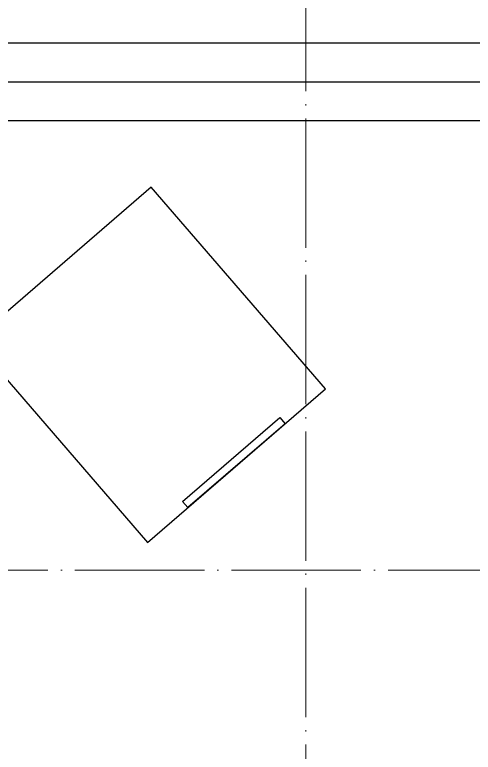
# Model space of a CAD drawing. Header units: inches. Extents: x 600 to 250244, y -404780 to 1000.
# Drawn here: x 235245 to 236662, y -277531 to -275250 of the extents above; entities that cross this region are included whole.
import ezdxf

# ---------------------------------------------------------------- set-up
doc = ezdxf.new("R2010")
doc.units = ezdxf.units.IN
doc.header["$MEASUREMENT"] = 0
doc.linetypes.add('DOTE', pattern=[2.42, 2, -0.2, 0.02, -0.2])
for name, color, linetype in [('D-ARCHI', 250, 'Continuous'), ('IBS-003-建筑窗框', 3, 'Continuous'), ('IBS-63-原建筑窗', 63, 'Continuous'), ('IFF-51-活动家具', 51, 'Continuous')]:
    doc.layers.add(name, color=color, linetype=linetype)

msp = doc.modelspace()

# ---------------------------------------------------------------- linework, layer by layer
at = {"layer": 'D-ARCHI', "color": 251, "linetype": 'DOTE', "lineweight": 5, "ltscale": 200}
for p, q in [((236144.9, -287587), (236144.9, -272638.4)), ((243575.2, -275458.4), (223248, -275458.4)), ((243575.2, -276968.6), (223235.2, -276968.6))]:
    msp.add_line(p, q, dxfattribs=at)
at = {"layer": 'IBS-003-建筑窗框', "color": 251, "ltscale": 10}
for p, q in [((238055.2, -275338.4), (232515.2, -275338.4)), ((237825.2, -275578.4), (232755.2, -275578.4))]:
    msp.add_line(p, q, dxfattribs=at)
at = {"layer": 'IBS-63-原建筑窗'}
msp.add_line((237945.2, -275458.4), (232635.2, -275458.4), dxfattribs=at)
at = {"layer": 'IFF-51-活动家具'}
for points in [[(235116.7, -276258.9), (235655.4, -276882.6), (236205.7, -276407.3), (235667, -275783.6)], [(236064.1, -276495.8), (236080.8, -276515.2), (235780.3, -276774.7), (235763.6, -276755.4)]]:
    msp.add_lwpolyline(points, close=True, dxfattribs=at)

doc.saveas('drawing.dxf')
